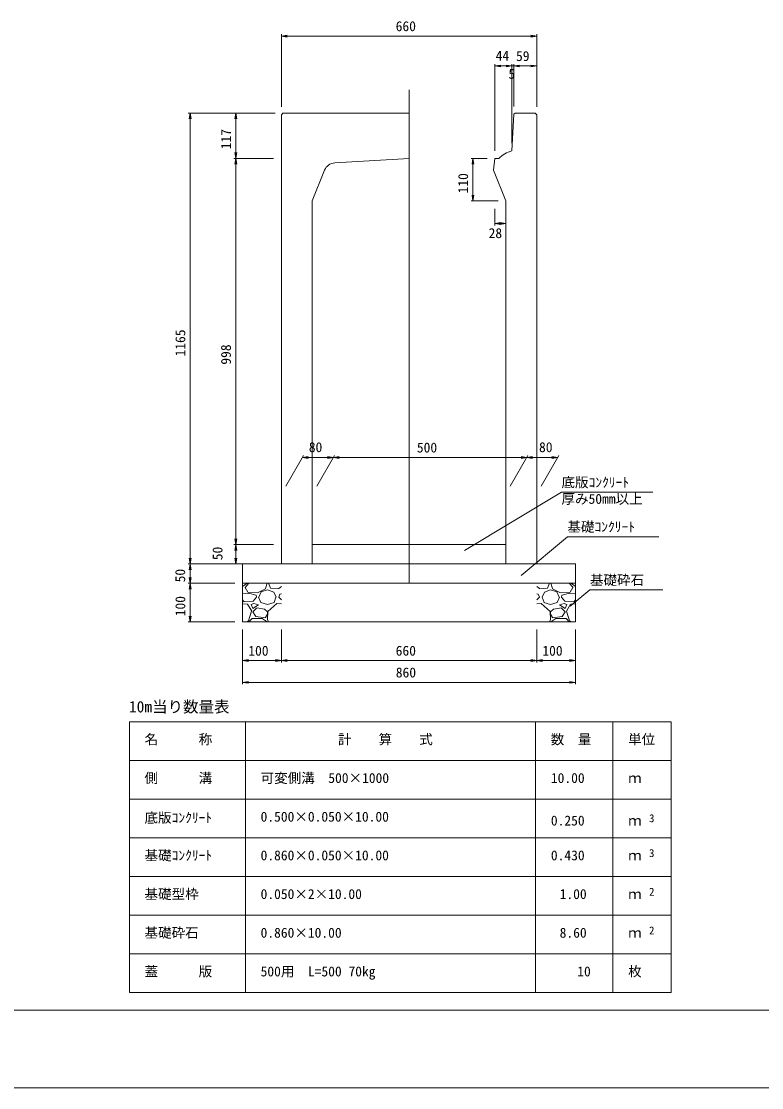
# Model space of a CAD drawing. Units: millimetres, scale not verified. Extents: x 2 to 84102, y -2 to 59398.
# Drawn here: x 20101 to 39237, y -2 to 27561 of the extents above; entities that cross this region are included whole.
import ezdxf
from ezdxf.enums import TextEntityAlignment as Align

# ---------------------------------------------------------------- set-up
doc = ezdxf.new("R2010")
doc.units = ezdxf.units.MM
doc.header["$LTSCALE"] = 100
for name, color, linetype, lineweight in [('0_2', 7, 'Continuous', 9), ('D-STR-DIM', 7, 'Continuous', 18), ('D-STR-DIM（寸法）', 7, 'Continuous', 18), ('D-STR-HTXT（旗揚げ）', 4, 'Continuous', 18), ('D-STR-STRn（構造物）', 7, 'Continuous', 18), ('D-STR（構造物外形線）', 1, 'Continuous', 18), ('D-TTL(外枠）', 2, 'Continuous', 18), ('DEFPOINTS_3', 8, 'Continuous', 18), ('作図レイヤ', 1, 'Continuous', 18)]:
    doc.layers.add(name, color=color, linetype=linetype, lineweight=lineweight)
doc.layers.add('D-STR-TXT（文字）', color=7, linetype='Continuous')
doc.styles.add('ＭＳ ゴシック', font='')
doc.styles.get('ＭＳ ゴシック').set_extended_font_data('MS Gothic')

msp = doc.modelspace()

# ---------------------------------------------------------------- linework, layer by layer
at = {"layer": '0_2'}
for p, q in [((26822.1, 27180.3), (26972.1, 27205.3)), ((26972.1, 27155.3), (26822.1, 27180.3)), ((33272.1, 27205.3), (33422.1, 27180.3)), ((33422.1, 27180.3), (33272.1, 27155.3)), ((32342.1, 26406.3), (32492.1, 26431.3)), ((32492.1, 26381.3), (32342.1, 26406.3)), ((32632.1, 26431.3), (32782.1, 26406.3)), ((32782.1, 26406.3), (32632.1, 26381.3)), ((32830.4, 26406.3), (32980.4, 26431.3)), ((32980.4, 26381.3), (32830.4, 26406.3)), ((33272.1, 26431.3), (33422.1, 26406.3)), ((33422.1, 26406.3), (33272.1, 26381.3)), ((24440.5, 25036.9), (24465.5, 25186.9)), ((24465.5, 25186.9), (24490.5, 25036.9)), ((25619.8, 25036.9), (25644.8, 25186.9)), ((25644.8, 25186.9), (25669.8, 25036.9)), ((25644.8, 24016.9), (25619.8, 24166.9)), ((25619.8, 23866.9), (25644.8, 24016.9)), ((25669.8, 24166.9), (25644.8, 24016.9)), ((25644.8, 24016.9), (25669.8, 23866.9)), ((31749.9, 23866.9), (31774.9, 24016.9)), ((31774.9, 24016.9), (31799.9, 23866.9)), ((31774.9, 22916.9), (31749.9, 23066.9)), ((31799.9, 23066.9), (31774.9, 22916.9)), ((32342.1, 22331.8), (32492.1, 22356.8)), ((32492.1, 22306.8), (32342.1, 22331.8)), ((32472.1, 22356.8), (32622.1, 22331.8)), ((32622.1, 22331.8), (32472.1, 22306.8)), ((27366.8, 16289.2), (27516.8, 16314.2)), ((27516.8, 16264.2), (27366.8, 16289.2)), ((28016.8, 16314.2), (28166.8, 16289.2)), ((28166.8, 16289.2), (28016.8, 16264.2)), ((28166.8, 16289.2), (28316.8, 16314.2)), ((28316.8, 16264.2), (28166.8, 16289.2)), ((33016.8, 16314.2), (33166.8, 16289.2)), ((33166.8, 16289.2), (33016.8, 16264.2)), ((33166.8, 16289.2), (33316.8, 16314.2)), ((33316.8, 16264.2), (33166.8, 16289.2)), ((33816.8, 16314.2), (33966.8, 16289.2)), ((33966.8, 16289.2), (33816.8, 16264.2)), ((25644.8, 14036.9), (25619.8, 14186.9)), ((25669.8, 14186.9), (25644.8, 14036.9)), ((25619.8, 13886.9), (25644.8, 14036.9)), ((25644.8, 14036.9), (25669.8, 13886.9)), ((24465.5, 13536.9), (24440.5, 13686.9)), ((24440.5, 13386.9), (24465.5, 13536.9)), ((24490.5, 13686.9), (24465.5, 13536.9)), ((24465.5, 13536.9), (24490.5, 13386.9)), ((25644.8, 13536.9), (25619.8, 13686.9)), ((25669.8, 13686.9), (25644.8, 13536.9)), ((24465.5, 13036.9), (24440.5, 13186.9)), ((24440.5, 12886.9), (24465.5, 13036.9)), ((24490.5, 13186.9), (24465.5, 13036.9)), ((24465.5, 13036.9), (24490.5, 12886.9)), ((24465.5, 12036.9), (24440.5, 12186.9)), ((24490.5, 12186.9), (24465.5, 12036.9)), ((25822.1, 11036.9), (25972.1, 11061.9)), ((25972.1, 11011.9), (25822.1, 11036.9)), ((26672.1, 11061.9), (26822.1, 11036.9)), ((26822.1, 11036.9), (26672.1, 11011.9)), ((26822.1, 11036.9), (26972.1, 11061.9)), ((26972.1, 11011.9), (26822.1, 11036.9)), ((33272.1, 11061.9), (33422.1, 11036.9)), ((33422.1, 11036.9), (33272.1, 11011.9)), ((33422.1, 11036.9), (33572.1, 11061.9)), ((33572.1, 11011.9), (33422.1, 11036.9)), ((34272.1, 11061.9), (34422.1, 11036.9)), ((34422.1, 11036.9), (34272.1, 11011.9)), ((25822.1, 10474.6), (25972.1, 10499.6)), ((25972.1, 10449.6), (25822.1, 10474.6)), ((34272.1, 10499.6), (34422.1, 10474.6)), ((34422.1, 10474.6), (34272.1, 10449.6))]:
    msp.add_line(p, q, dxfattribs=at)
at = {"layer": '0_2', "lineweight": 18}
for p, q in [((26822.1, 27180.3), (26842.1, 27180.3)), ((33422.1, 27180.3), (33402.1, 27180.3)), ((32342.1, 26406.3), (32362.1, 26406.3)), ((32782.1, 26406.3), (32762.1, 26406.3)), ((32830.4, 26406.3), (32850.4, 26406.3)), ((33422.1, 26406.3), (33402.1, 26406.3)), ((24465.5, 25186.9), (24465.5, 25166.9)), ((25644.8, 25186.9), (25644.8, 25166.9)), ((25644.8, 24016.9), (25644.8, 24036.9)), ((25644.8, 24016.9), (25644.8, 23996.9)), ((31774.9, 24016.9), (31774.9, 23996.9)), ((31774.9, 22916.9), (31774.9, 22936.9)), ((32342.1, 22331.8), (32362.1, 22331.8)), ((32622.1, 22331.8), (32602.1, 22331.8)), ((27366.8, 16289.2), (27386.8, 16289.2)), ((28166.8, 16289.2), (28146.8, 16289.2)), ((28166.8, 16289.2), (28186.8, 16289.2)), ((33166.8, 16289.2), (33146.8, 16289.2)), ((33166.8, 16289.2), (33186.8, 16289.2)), ((33966.8, 16289.2), (33946.8, 16289.2)), ((25644.8, 14036.9), (25644.8, 14056.9)), ((25644.8, 14036.9), (25644.8, 14016.9)), ((24465.5, 13536.9), (24465.5, 13556.9)), ((24465.5, 13536.9), (24465.5, 13516.9)), ((25644.8, 13536.9), (25644.8, 13556.9)), ((24465.5, 13036.9), (24465.5, 13056.9)), ((24465.5, 13036.9), (24465.5, 13016.9)), ((24465.5, 12036.9), (24465.5, 12056.9)), ((25822.1, 11036.9), (25842.1, 11036.9)), ((26822.1, 11036.9), (26802.1, 11036.9)), ((26822.1, 11036.9), (26842.1, 11036.9)), ((33422.1, 11036.9), (33402.1, 11036.9)), ((33422.1, 11036.9), (33442.1, 11036.9)), ((34422.1, 11036.9), (34402.1, 11036.9)), ((25822.1, 10474.6), (25842.1, 10474.6)), ((34422.1, 10474.6), (34402.1, 10474.6))]:
    msp.add_line(p, q, dxfattribs=at)
at = {"layer": 'D-STR-DIM'}
for p, q in [((25822.1, 11836.9), (25822.1, 10424.6)), ((26822.1, 11836.9), (26822.1, 10986.9)), ((33422.1, 11836.9), (33422.1, 10986.9)), ((34422.1, 11836.9), (34422.1, 10424.6)), ((25842.1, 11036.9), (26802.1, 11036.9)), ((26842.1, 11036.9), (33402.1, 11036.9)), ((34402.1, 11036.9), (33442.1, 11036.9)), ((25842.1, 10474.6), (34402.1, 10474.6))]:
    msp.add_line(p, q, dxfattribs=at)
at = {"layer": 'D-STR-DIM（寸法）'}
for p, q in [((26822.1, 25346.9), (26822.1, 27230.3)), ((26842.1, 27180.3), (33402.1, 27180.3)), ((33422.1, 25346.9), (33422.1, 27230.3)), ((32342.1, 24216.9), (32342.1, 26456.3)), ((32362.1, 26406.3), (32762.1, 26406.3)), ((32782.1, 24414.2), (32782.1, 26456.3)), ((32830.4, 26406.3), (32782.1, 26406.3)), ((32830.4, 25356.9), (32830.4, 26456.3)), ((32850.4, 26406.3), (33402.1, 26406.3)), ((33422.1, 25346.9), (33422.1, 26456.3)), ((26662.1, 25186.9), (24415.5, 25186.9)), ((24465.5, 25166.9), (24465.5, 13556.9)), ((25644.8, 25166.9), (25644.8, 24036.9)), ((26622.1, 24016.9), (25594.8, 24016.9)), ((25644.8, 14056.9), (25644.8, 23996.9)), ((32142.1, 24016.9), (31724.9, 24016.9)), ((31774.9, 23996.9), (31774.9, 22936.9)), ((32422.1, 22916.9), (31724.9, 22916.9)), ((32342.1, 22716.9), (32342.1, 22281.8)), ((32622.1, 22716.9), (32622.1, 22281.8)), ((32362.1, 22331.8), (32602.1, 22331.8)), ((26937.6, 15545.9), (27395.6, 16339.2)), ((28146.8, 16289.2), (27386.8, 16289.2)), ((27737.6, 15545.9), (28195.6, 16339.2)), ((28186.8, 16289.2), (33146.8, 16289.2)), ((32737.6, 15545.9), (33195.6, 16339.2)), ((33186.8, 16289.2), (33946.8, 16289.2)), ((33537.6, 15545.9), (33995.6, 16339.2)), ((26622.1, 14036.9), (25594.8, 14036.9)), ((25644.8, 13556.9), (25644.8, 14016.9)), ((25622.1, 13536.9), (24415.5, 13536.9)), ((26622.1, 13536.9), (24415.5, 13536.9)), ((24465.5, 13516.9), (24465.5, 13056.9)), ((25622.1, 13036.9), (24415.5, 13036.9)), ((24465.5, 13016.9), (24465.5, 12056.9)), ((25622.1, 12036.9), (24415.5, 12036.9))]:
    msp.add_line(p, q, dxfattribs=at)
at = {"layer": 'D-STR-HTXT（旗揚げ）'}
for p, q in [((31559.2, 13883), (34062.1, 15389.7)), ((36421.9, 15389.7), (34062.1, 15389.7)), ((33022.9, 13238.8), (34214.6, 14240)), ((36574.5, 14240), (34214.6, 14240)), ((34289.9, 12439.7), (34798.3, 12865.9)), ((36684.6, 12865.9), (34798.3, 12865.9)), ((22893.4, 9456.8), (36893.4, 9456.8)), ((22893.4, 2456.8), (22893.4, 9456.8)), ((25893.4, 2456.8), (25893.4, 9456.8)), ((33393.4, 2456.8), (33393.4, 9456.8)), ((35393.4, 2456.8), (35393.4, 9456.8)), ((36893.4, 2456.8), (36893.4, 9456.8)), ((22893.4, 8456.8), (36893.4, 8456.8)), ((22893.4, 7456.8), (36893.4, 7456.8)), ((22893.4, 6456.8), (36893.4, 6456.8)), ((22893.4, 5456.8), (36893.4, 5456.8)), ((22893.4, 4456.8), (36893.4, 4456.8)), ((22893.4, 3456.8), (36893.4, 3456.8)), ((22893.4, 2456.8), (36893.4, 2456.8))]:
    msp.add_line(p, q, dxfattribs=at)
at = {"layer": 'D-STR-STRn（構造物）'}
for p, q in [((30122.1, 13036.9), (30122.1, 25787.8)), ((27622.1, 14036.9), (32622.1, 14036.9)), ((25822.1, 13536.9), (34422.1, 13536.9)), ((25822.1, 13536.9), (25822.1, 12036.9)), ((34422.1, 13536.9), (34422.1, 12036.9)), ((25822.1, 13036.9), (34422.1, 13036.9)), ((25822.1, 12949.9), (25934.7, 13036.9)), ((25883.9, 12926.5), (25983.3, 13036.9)), ((26454.2, 13036.3), (26414.2, 12896.3)), ((26488.3, 13036.9), (26542.2, 12908.7)), ((33756, 13036.9), (33702.1, 12908.7)), ((33790.1, 13036.3), (33830.1, 12896.3)), ((34360.4, 12926.5), (34261, 13036.9)), ((34422.1, 12949.9), (34309.6, 13036.9)), ((25974.8, 12775.3), (25822.1, 12759.2)), ((25955.8, 12805.9), (25885.8, 12925.9)), ((26203.2, 12788.5), (25953.2, 12808.5)), ((26173.5, 12727), (25973.5, 12777)), ((26184, 12675.8), (26174, 12725.8)), ((26414.4, 12895.7), (26204.4, 12785.7)), ((26243.6, 12676.4), (26303.6, 12816.4)), ((26304, 12816.4), (26464, 12866.4)), ((26463.5, 12866.4), (26623.5, 12806.4)), ((26543.3, 12905.9), (26753.3, 12895.9)), ((26624, 12806.1), (26684, 12676.1)), ((26822.1, 12604.9), (26753.6, 12679.7)), ((26753.7, 12676.7), (26783.7, 12756.7)), ((26753.9, 12897.2), (26822.1, 12949.9)), ((26822.1, 12759.2), (26784.8, 12755.3)), ((33490.4, 12897.2), (33422.1, 12949.9)), ((33422.1, 12759.2), (33459.5, 12755.3)), ((33422.1, 12604.9), (33490.7, 12679.7)), ((33490.6, 12676.7), (33460.6, 12756.7)), ((33701, 12905.9), (33491, 12895.9)), ((33620.3, 12806.1), (33560.3, 12676.1)), ((33780.8, 12866.4), (33620.8, 12806.4)), ((33940.3, 12816.4), (33780.3, 12866.4)), ((33829.9, 12895.7), (34039.9, 12785.7)), ((34000.6, 12676.4), (33940.6, 12816.4)), ((34041, 12788.5), (34291, 12808.5)), ((34060.3, 12675.8), (34070.3, 12725.8)), ((34070.8, 12727), (34270.8, 12777)), ((34269.5, 12775.3), (34422.1, 12759.2)), ((34288.4, 12805.9), (34358.4, 12925.9)), ((25863.6, 12559.7), (25822.1, 12604.9)), ((25944.2, 12495.4), (25822.1, 12505.6)), ((26093.2, 12577), (25863.2, 12557)), ((26056.1, 12317), (25946.1, 12497)), ((26043.5, 12486.4), (26083.5, 12386.4)), ((26113.8, 12516), (26043.8, 12486)), ((26083.5, 12386.7), (26233.5, 12476.7)), ((26183.9, 12676.5), (26093.9, 12576.5)), ((26234.2, 12476.6), (26114.2, 12516.6)), ((26233, 12676.7), (26293, 12536.7)), ((26293.1, 12535.7), (26463.1, 12485.7)), ((26464.4, 12485.8), (26634.4, 12535.8)), ((26704.1, 12516.4), (26474.1, 12306.4)), ((26633.6, 12536.9), (26683.6, 12676.9)), ((26822.1, 12505.6), (26704.2, 12515.4)), ((33422.1, 12505.6), (33540.1, 12515.4)), ((33540.2, 12516.4), (33770.2, 12306.4)), ((33610.7, 12536.9), (33560.7, 12676.9)), ((33779.9, 12485.8), (33609.9, 12535.8)), ((33951.2, 12535.7), (33781.2, 12485.7)), ((34011.3, 12676.7), (33951.3, 12536.7)), ((34010.1, 12476.6), (34130.1, 12516.6)), ((34160.8, 12386.7), (34010.8, 12476.7)), ((34060.4, 12676.5), (34150.4, 12576.5)), ((34130.5, 12516), (34200.5, 12486)), ((34151.1, 12577), (34381.1, 12557)), ((34200.8, 12486.4), (34160.8, 12386.4)), ((34188.2, 12317), (34298.2, 12497)), ((34300.1, 12495.4), (34422.1, 12505.6)), ((34380.7, 12559.7), (34422.1, 12604.9)), ((25974, 12066.1), (26054, 12316.1)), ((26083.6, 12296.8), (26163.6, 12176.8)), ((26183.8, 12396.4), (26083.8, 12296.4)), ((26164.2, 12176), (26414.2, 12146)), ((26385, 12367), (26185, 12397)), ((26323.6, 12128.7), (26453.6, 12038.7)), ((26466, 12294.3), (26386, 12364.3)), ((26414.2, 12146.6), (26464.2, 12236.6)), ((26473.4, 12306.9), (26463.4, 12096.9)), ((26463.9, 12236.5), (26463.9, 12296.5)), ((33770.9, 12306.9), (33780.9, 12096.9)), ((33778.3, 12294.3), (33858.3, 12364.3)), ((33830.1, 12146.6), (33780.1, 12236.6)), ((33780.4, 12236.5), (33780.4, 12296.5)), ((33920.7, 12128.7), (33790.7, 12038.7)), ((34080.1, 12176), (33830.1, 12146)), ((33859.3, 12367), (34059.3, 12397)), ((34060.5, 12396.4), (34160.5, 12296.4)), ((34160.7, 12296.8), (34080.7, 12176.8)), ((34270.3, 12066.1), (34190.3, 12316.1)), ((25822.1, 12036.9), (34422.1, 12036.9)), ((25934.7, 12036.9), (25973.9, 12067.2)), ((25983.3, 12036.9), (26063.9, 12126.5)), ((26063.9, 12126.5), (26323.9, 12126.5)), ((26462.2, 12098.7), (26488.3, 12036.9)), ((33782.1, 12098.7), (33756, 12036.9)), ((34180.4, 12126.5), (33920.4, 12126.5)), ((34261, 12036.9), (34180.4, 12126.5)), ((34309.5, 12036.9), (34270.4, 12067.2))]:
    msp.add_line(p, q, dxfattribs=at)
at = {"layer": 'D-STR（構造物外形線）'}
for p, q in [((26862.1, 25186.9), (26822.1, 25146.9)), ((26822.1, 25146.9), (26822.1, 13536.9)), ((30122.1, 25186.9), (26862.1, 25186.9)), ((32782.1, 24214.2), (32830.6, 25156.9)), ((32862.1, 25186.9), (32830.6, 25156.9)), ((32862.1, 25186.9), (33382.1, 25186.9)), ((33382.1, 25186.9), (33422.1, 25146.9)), ((33422.1, 25146.9), (33422.1, 13536.9)), ((30122.1, 24016.9), (28201.4, 23901.6)), ((32303.5, 23713.6), (32342.1, 24016.9)), ((32342.1, 24016.9), (32442.1, 24016.9)), ((27622.1, 22916.9), (27940.8, 23713.6)), ((32622.1, 22916.9), (32303.5, 23713.6)), ((27622.1, 22916.9), (27622.1, 13536.9)), ((32622.1, 22916.9), (32622.1, 13536.9)), ((27622.1, 13536.9), (26822.1, 13536.9)), ((32622.1, 13536.9), (33422.1, 13536.9))]:
    msp.add_line(p, q, dxfattribs=at)
for centre, radius, start, end in [((33001.5, 23444.9), 800, 105.91092, 134.35825), ((28219.4, 23602.2), 300, 93.43363, 158.19859)]:
    msp.add_arc(centre, radius, start, end, dxfattribs=at)
at = {"layer": 'D-TTL(外枠）'}
msp.add_line((82002.5, 1997.9), (2502.5, 1997.9), dxfattribs=at)
at = {"layer": 'DEFPOINTS_3'}
msp.add_line((2.5, -2.1), (84002.5, -2.1), dxfattribs=at)
at = {"layer": '作図レイヤ'}
msp.add_line((27522.1, 13536.9), (26822.1, 13536.9), dxfattribs=at)

# ---------------------------------------------------------------- texts
at = {"layer": 'D-STR-DIM', "style": 'ＭＳ ゴシック'}
for s, p in [('100', (25967.7, 11086.9)), ('660', (29777.5, 11086.9)), ('100', (33567.7, 11086.9)), ('860', (29780.1, 10524.6))]:
    msp.add_text(s, height=256.6, dxfattribs=at).set_placement(p, align=Align.BOTTOM_LEFT)
at = {"layer": 'D-STR-DIM（寸法）', "style": 'ＭＳ ゴシック'}
for s, p in [('660', (29777.5, 27230.3)), ('44', (32361.9, 26469.5)), ('59', (32887.3, 26457.5)), ('5', (32692, 25998.1)), ('28', (32178.8, 21880.5)), ('80', (27531.8, 16347.5)), ('500', (30324.8, 16339.2)), ('80', (33482.5, 16347.8))]:
    msp.add_text(s, height=256.6, dxfattribs=at).set_placement(p, align=Align.BOTTOM_LEFT)
for s, p in [('117', (25594.8, 24253.6)), ('110', (31724.9, 23112.4)), ('1165', (24415.5, 18898.2)), ('998', (25594.8, 18685.8)), ('50', (25377.2, 13631.8)), ('50', (24411.4, 13058.6)), ('100', (24415.5, 12182.4))]:
    msp.add_text(s, height=256.6, rotation=90, dxfattribs=at).set_placement(p, align=Align.BOTTOM_LEFT)
at = {"layer": 'D-STR-TXT（文字）', "style": 'ＭＳ ゴシック'}
for s, height, p in [('底版ｺﾝｸﾘｰﾄ', 256.6, (34062.1, 15439.7)), ('厚み50mm以上', 256.6, (34062.1, 15012.5)), ('基礎ｺﾝｸﾘｰﾄ', 256.6, (34214.6, 14290)), ('基礎砕石', 256.6, (34798.3, 12915.9)), ('10m当り数量表', 293.3, (22882.4, 9609.4)), ('名\u3000\u3000\u3000称', 256.6, (23285.6, 8797.1)), ('計\u3000\u3000算\u3000\u3000式', 256.6, (28286.4, 8797.1)), ('数\u3000量', 256.6, (33785.6, 8797.1)), ('単位', 256.6, (35785.6, 8797.1)), ('側\u3000\u3000\u3000溝', 256.6, (23285.6, 7797.1)), ('可変側溝\u3000500×1000', 256.6, (26285.6, 7797.1)), ('10.00', 256.6, (33788.3, 7797.1)), ('ｍ', 256.6, (35785.6, 7797.1)), ('底版ｺﾝｸﾘｰﾄ', 256.6, (23285.6, 6770.6)), ('0.500×0.050×10.00', 256.6, (26285.6, 6797.1)), ('0.250', 256.6, (33788.3, 6697.1)), ('ｍ', 256.6, (35785.6, 6697.1)), ('3', 205.3, (36325.8, 6797.6)), ('基礎ｺﾝｸﾘｰﾄ', 256.6, (23285.6, 5797.1)), ('0.860×0.050×10.00', 256.6, (26285.6, 5797.1)), ('0.430', 256.6, (33788.3, 5797.1)), ('ｍ', 256.6, (35785.6, 5797.1)), ('3', 205.3, (36325.8, 5897.6)), ('基礎型枠', 256.6, (23285.6, 4797.1)), ('0.050×2×10.00', 256.6, (26285.6, 4797.1)), ('1.00', 256.6, (34015.7, 4797.1)), ('ｍ', 256.6, (35785.6, 4797.1)), ('2', 205.3, (36325.8, 4897.6)), ('基礎砕石', 256.6, (23285.6, 3797.1)), ('2', 205.3, (36325.8, 3897.6)), ('0.860×10.00', 256.6, (26285.6, 3797.1)), ('8.60', 256.6, (34015.7, 3797.1)), ('ｍ', 256.6, (35785.6, 3797.1)), ('蓋\u3000\u3000\u3000版', 256.6, (23285.6, 2797.1)), ('500用\u3000L=500 70kg', 256.6, (26285.6, 2797.1)), ('10', 256.6, (34470.5, 2797.1)), ('枚', 256.6, (35785.6, 2797.1))]:
    msp.add_text(s, height=height, dxfattribs=at).set_placement(p, align=Align.BOTTOM_LEFT)

doc.saveas('drawing.dxf')
